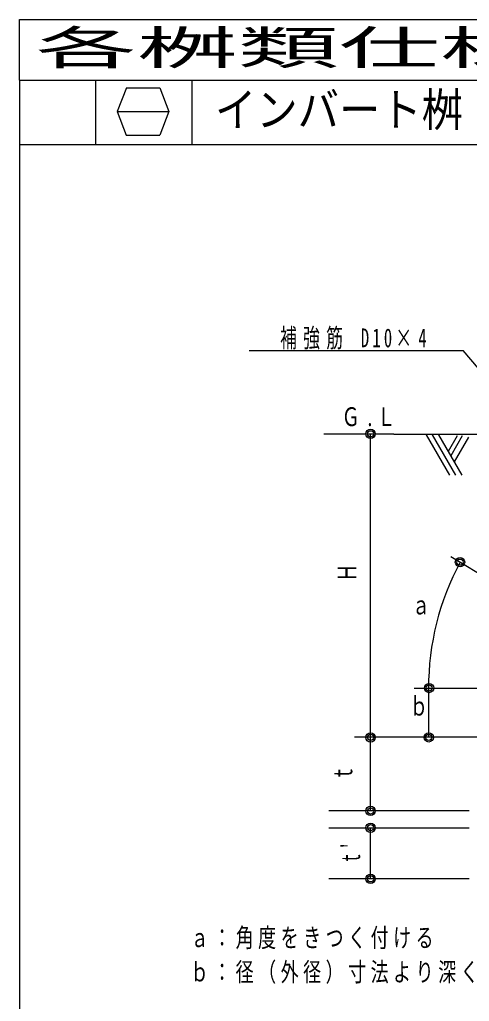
# Model space of a CAD drawing. Units: millimetres on the paper. Extents: x -287 to 287, y -191 to 191.
# Drawn here: x -286.9 to -237.9, y 84.4 to 191.4 of the extents above; entities that cross this region are included whole.
import ezdxf
from ezdxf.enums import TextEntityAlignment as Align

# ---------------------------------------------------------------- set-up
doc = ezdxf.new("R2010")
doc.units = ezdxf.units.MM
for name, color, linetype in [('0-0_線', 7, 'Continuous'), ('0-1_文字', 7, 'Continuous'), ('0-2_図', 7, 'Continuous'), ('0-3_図面枠', 7, 'Continuous')]:
    doc.layers.add(name, color=color, linetype=linetype)
doc.styles.add('ＭＳ ゴシック', font='')
doc.styles.get('ＭＳ ゴシック').set_extended_font_data('MS Gothic')

msp = doc.modelspace()

# ---------------------------------------------------------------- linework, layer by layer
at = {"layer": '0-0_線'}
for p, q in [((-286.867, 184.771), (-286.867, 191.362)), ((-286.867, 191.362), (-218.156, 191.362)), ((-278.593, 184.771), (-278.593, 177.771)), ((-268.123, 184.771), (-268.123, 177.771)), ((-275.235, 183.932), (-276.259, 181.351)), ((-275.235, 183.932), (-271.591, 183.932)), ((-271.591, 183.932), (-270.636, 181.356)), ((-276.261, 181.356), (-270.607, 181.356)), ((-270.607, 181.356), (-271.599, 178.78)), ((-286.857, 177.771), (281.328, 177.771))]:
    msp.add_line(p, q, dxfattribs=at)
msp.add_lwpolyline([(-276.261, 181.356), (-275.252, 178.78), (-271.599, 178.78)], dxfattribs=at)
at = {"layer": '0-2_図'}
for p, q in [((-261.875, 155.337), (-238.88, 155.337)), ((-238.88, 155.337), (-238.593, 155.337)), ((-230.537, 145.836), (-238.593, 155.337)), ((-253.751, 146.241), (-246.128, 146.241)), ((-248.662, 112.902), (-248.662, 146.207)), ((-246.119, 146.218), (-232.12, 146.218)), ((-242.623, 146.153), (-240.078, 141.742)), ((-241.944, 146.153), (-239.398, 141.742)), ((-241.266, 146.153), (-238.719, 141.742)), ((-239.23, 146.017), (-240.208, 144.322)), ((-238.687, 146.017), (-239.937, 143.851)), ((-238.009, 145.881), (-239.559, 143.196)), ((-239.921, 132.895), (-231.233, 127.612)), ((-243.932, 118.529), (-217.475, 118.529)), ((-242.324, 113.186), (-242.324, 118.542)), ((-213.309, 113.186), (-250.41, 113.186)), ((-248.662, 105.169), (-248.662, 113.182)), ((-237.941, 105.169), (-253.208, 105.169)), ((-248.662, 97.773), (-248.662, 103.337)), ((-237.941, 97.773), (-253.208, 97.773))]:
    msp.add_line(p, q, dxfattribs=at)
msp.add_lwpolyline([(-253.208, 103.337), (-248.076, 103.337), (-237.941, 103.337)], dxfattribs=at)
for centre, radius in [((-248.662, 146.241), 0.509), ((-248.662, 146.241), 0.339), ((-238.924, 132.267), 0.509), ((-238.924, 132.267), 0.339), ((-242.287, 118.557), 0.509), ((-242.287, 118.557), 0.339), ((-248.662, 113.178), 0.509), ((-248.662, 113.178), 0.339), ((-242.324, 113.182), 0.509), ((-242.324, 113.182), 0.339), ((-248.662, 105.169), 0.509), ((-248.662, 105.169), 0.339), ((-248.662, 103.337), 0.509), ((-248.662, 103.337), 0.339), ((-248.662, 97.773), 0.509), ((-248.662, 97.773), 0.339)]:
    msp.add_circle(centre, radius, dxfattribs=at)
msp.add_arc((-213.537, 118.596), 28.813, 151.6618, 180.13303, dxfattribs=at)
at = {"layer": '0-3_図面枠'}
for p, q in [((-286.867, 184.771), (281.328, 184.771)), ((-286.857, -187.95), (-286.857, 184.771))]:
    msp.add_line(p, q, dxfattribs=at)

# ---------------------------------------------------------------- texts
at = {"layer": '0-1_文字', "style": 'ＭＳ ゴシック'}
for s, height, width, p in [('各桝類仕様書', 3.666, 2.2, (-285.122, 185.377)), ('インバート桝（角型）（ＳＣ－１k、２k、３k）', 3.666, 0.9, (-265.601, 178.63)), ('ａ', 2.053, 0.7, (-244.157, 125.958)), ('ｂ', 2.053, 0.7, (-244.382, 114.939))]:
    msp.add_text(s, height=height, dxfattribs=dict(at, width=width)).set_placement(p, align=Align.BOTTOM_LEFT)
at = {"layer": '0-1_文字', "style": 'ＭＳ ゴシック', "width": 0.7}
for s, p in [('Ｈ', (-249.585, 130.151)), ('t', (-250.034, 108.811))]:
    msp.add_text(s, height=2.053, rotation=90, dxfattribs=at).set_placement(p, align=Align.BOTTOM_LEFT)
at = {"layer": '0-1_文字', "char_height": 2.053, "attachment_point": 7, "style": 'ＭＳ ゴシック'}
for s, insert in [('\\T1.38;\\W0.65;補強筋\\~D10×4', (-258.51, 155.424)), ('\\T1.32;\\W0.7;Ｇ.Ｌ', (-251.805, 147.049)), ('\\T1.25;\\W0.7;ａ：角度をきつく付ける', (-268.256, 90.101)), ('\\T1.25;\\W0.7;ｂ：径（外径）寸法より深く施工する。', (-268.256, 86.329))]:
    msp.add_mtext(s, dxfattribs=dict(at, insert=insert))
at = {"layer": '0-1_文字', "insert": (-249.766, 99.634), "char_height": 2.053, "attachment_point": 7, "rotation": 90, "style": 'ＭＳ ゴシック'}
msp.add_mtext("\\T1.57;\\W0.6;t'", dxfattribs=at)

doc.saveas('drawing.dxf')
